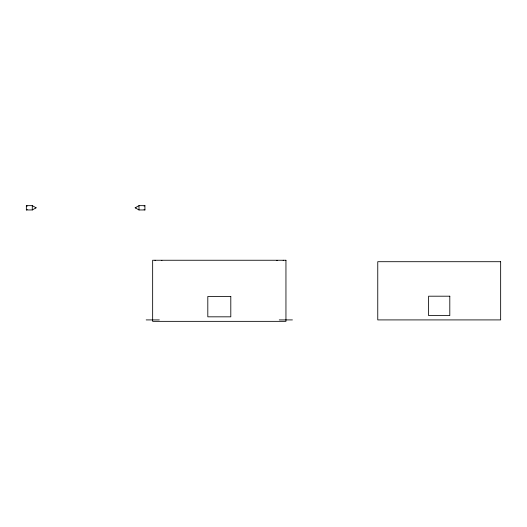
<?xml version="1.0" encoding="UTF-8"?>
<svg xmlns="http://www.w3.org/2000/svg" width="527" height="527" viewBox="0 0 527 527"><rect width="100%" height="100%" fill="white"/><g stroke="black" fill="none" stroke-linecap="round" stroke-linejoin="round"><path stroke-width="0.79" d="M26.35 209.957L32.285 209.957L36.106 207.803L32.285 205.649L26.35 205.649L26.35 209.957L27.206 209.417M144.069 206.182L144.925 205.649L144.925 209.957L138.99 209.957L135.169 207.803L138.99 205.649L144.925 205.649M283.151 260.536L283.612 260.252M276.662 260.542L277.182 260.536M35.309 207.803L36.106 207.803M135.169 207.803L135.966 207.803M146.19 319.909L159.332 319.909M279.277 319.909L292.419 319.909M161.947 260.542L161.427 260.536M154.991 260.252L155.458 260.536M144.069 209.417L144.925 209.957M26.35 205.649L27.206 206.182M138.99 205.649L138.99 209.957M32.285 205.649L32.285 209.957M285.95 260.252L152.652 260.252L152.652 321.351L285.95 321.351L285.95 260.252M500.65 261.702L377.76 261.702L377.76 319.909L500.65 319.909L500.65 261.702M449.801 296.194L428.609 296.194L428.609 315.601L449.801 315.601L449.801 296.194M230.8 296.464L207.809 296.464L207.809 316.826L230.8 316.826L230.8 296.464"/></g></svg>
